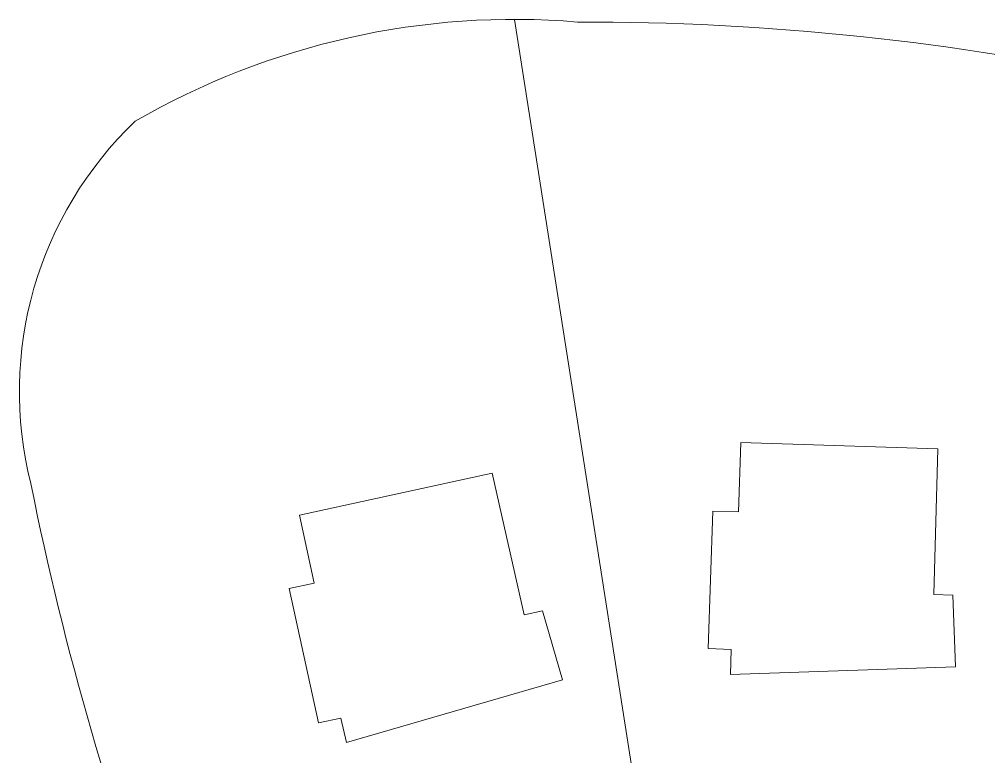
# Model space of a CAD drawing. Header units: inches. Extents: x 36 to 71.8, y 17.4 to 61.8.
# Drawn here: x 37.22 to 43.95, y 50.55 to 55.67 of the extents above; entities that cross this region are included whole.
import ezdxf

# ---------------------------------------------------------------- set-up
doc = ezdxf.new("R2010")
doc.units = ezdxf.units.IN
doc.header["$MEASUREMENT"] = 0
doc.layers.add('00_SOURCE_FROZEN', color=7, linetype='Continuous', lineweight=18)

msp = doc.modelspace()

# ---------------------------------------------------------------- linework, layer by layer
at = {"layer": '00_SOURCE_FROZEN'}
msp.add_lwpolyline([(40.658, 55.6747), (41.5689, 49.8714)], dxfattribs=at)
for points in [[(43.5718, 51.6796), (43.5984, 52.6902), (42.2296, 52.7344), (42.214, 52.2523), (42.0351, 52.2581), (42.0043, 51.3028), (42.1635, 51.2977), (42.1578, 51.1228), (43.7211, 51.1773), (43.7037, 51.6754)], [(40.7246, 51.5368), (40.5022, 52.5229), (39.1644, 52.2296), (39.2677, 51.7585), (39.0929, 51.7202), (39.2976, 50.7865), (39.4532, 50.8207), (39.4906, 50.6498), (40.9926, 51.0865), (40.8535, 51.565)]]:
    msp.add_lwpolyline(points, close=True, dxfattribs=at)
for centre, radius, start, end in [((40.658, 50.423), 5.2517, 85.21424, 120.09559), ((41.1392, 37.3172), 18.3391, 65.56223, 90.13436), ((39.8129, 53.0888), 2.5932, 133.60148, 194.27526), ((57.9109, 56.5712), 21.0192, 191.3089, 200.96844)]:
    msp.add_arc(centre, radius, start, end, dxfattribs=at)

doc.saveas('drawing.dxf')
